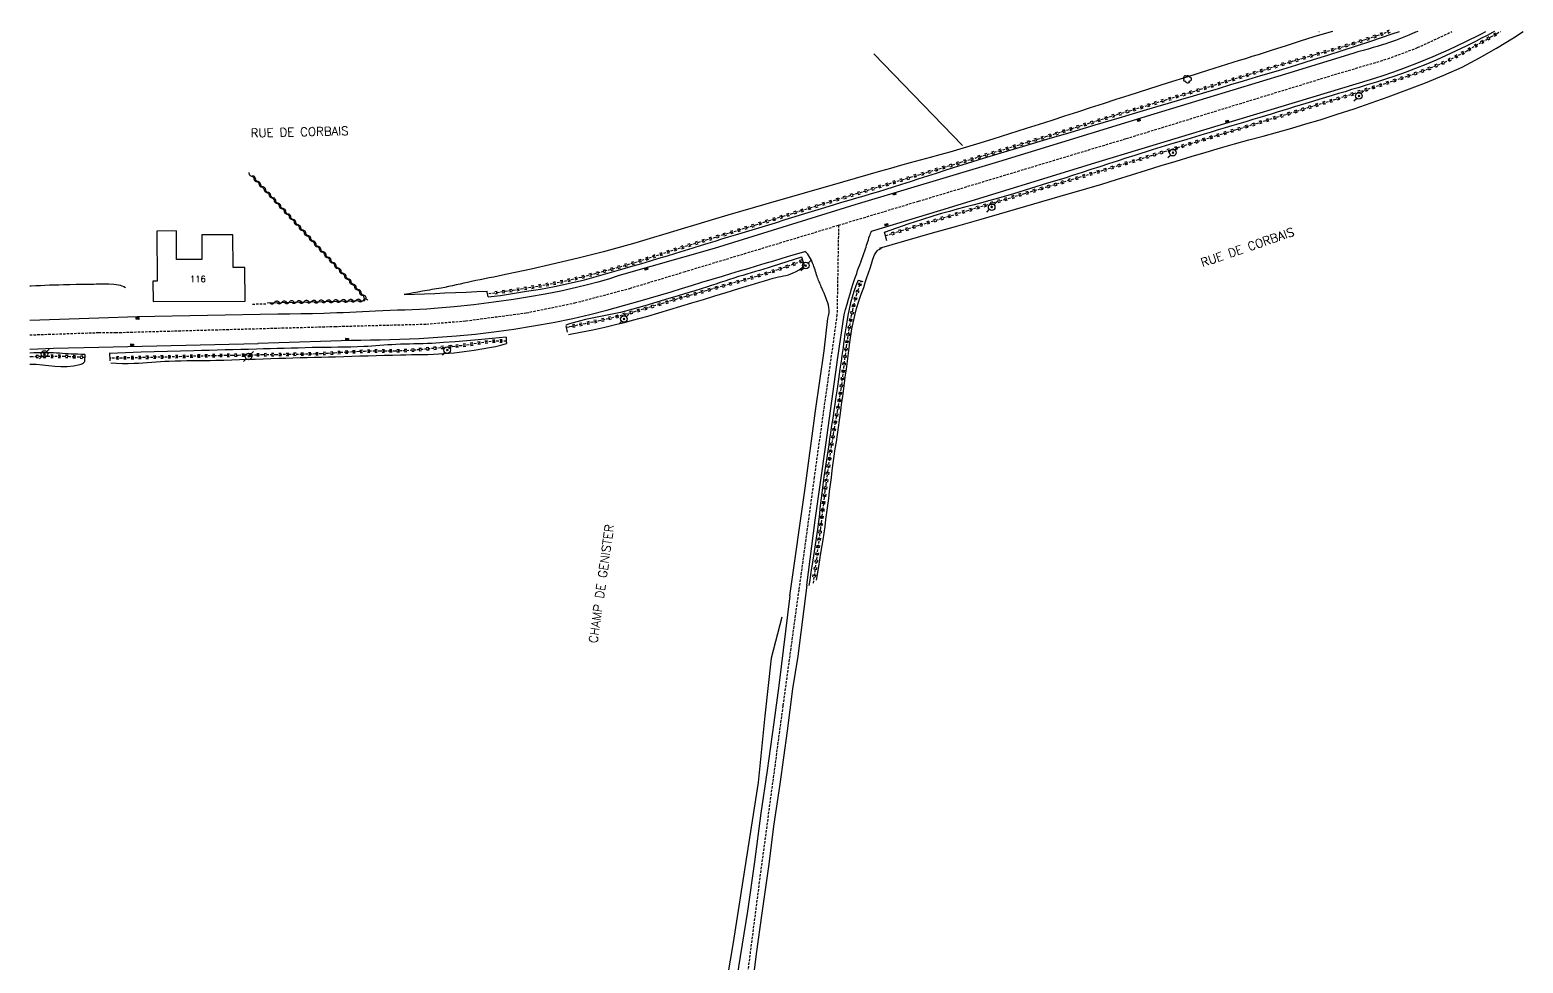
# Model space of a CAD drawing. Header units: millimetres. Extents: x 169000 to 170002, y 147000 to 148001.
# Drawn here: x 169000 to 169303.3, y 147810.8 to 148000.3 of the extents above; entities that cross this region are included whole.
import ezdxf
from ezdxf.enums import TextEntityAlignment as Align

# ---------------------------------------------------------------- set-up
doc = ezdxf.new("R2010")
doc.units = ezdxf.units.MM
doc.linetypes.add('DASHED', pattern=[0.75, 0.5, -0.25])
doc.layers.get('0').update_dxf_attribs({"linetype": 'CONTINUOUS'})
for name, color, linetype in [('W0001', 6, 'DASHED'), ('W0008', 7, 'CONTINUOUS'), ('W0101', 7, 'CONTINUOUS'), ('W0112', 1, 'DASHED'), ('W0120', 7, 'CONTINUOUS'), ('W0211', 2, 'CONTINUOUS'), ('W0214', 2, 'CONTINUOUS'), ('W0220', 5, 'DASHED'), ('W0300', 7, 'CONTINUOUS'), ('W0310', 3, 'CONTINUOUS'), ('W0330', 7, 'CONTINUOUS'), ('W0401', 7, 'CONTINUOUS'), ('W0473', 7, 'CONTINUOUS'), ('W0989', 7, 'CONTINUOUS'), ('W0991', 7, 'CONTINUOUS')]:
    doc.layers.add(name, color=color, linetype=linetype)
doc.styles.get("Standard").update_dxf_attribs({"font": 'romans.shx', "width": 0.85})

# ---------------------------------------------------------------- blocks, each defined once
blk = doc.blocks.new('T473')
for p, q in [((-0.166667, 0.166667), (0.166667, -0.166667)), ((-0.166667, -0.166667), (0.166667, 0.166667)), ((0.500001, 0.500001), (1.000002, 1.000002)), ((-1.000002, -1.000002), (-0.500001, -0.500001))]:
    blk.add_line(p, q)
blk.add_ellipse((0, 0), major_axis=(0.471405, 0.471405), ratio=1, start_param=5.4977871438, end_param=11.780972451)
blk = doc.blocks.new('T401')
for p, q in [((-0.3, 0.3), (0, 0.3)), ((-0.3, -0.25), (-0.3, 0.3)), ((-0.3, 0.15), (0, 0.15)), ((-0.3, 0), (0, 0)), ((0, 0.3), (0, -0.25)), ((-0.3, -0.15), (0, -0.15)), ((-0.3, -0.25), (-0.3, -0.3)), ((-0.3, -0.3), (0, -0.3)), ((0, -0.3), (0, -0.25))]:
    blk.add_line(p, q)
blk = doc.blocks.new('T300')
for p, q in [((-0.8, 0.51), (-0.86, 0.34)), ((-0.86, 0.34), (-0.86, 0.17)), ((-0.86, 0.17), (-0.74, 0.06)), ((-0.69, 0.63), (-0.8, 0.51)), ((-0.8, -0.06), (-0.74, 0.06)), ((-0.74, 0.06), (-0.69, 0.11)), ((-0.57, 0.69), (-0.69, 0.63)), ((-0.46, 0.69), (-0.57, 0.69)), ((-0.29, 0.63), (-0.46, 0.69)), ((-0.29, 0.63), (-0.17, 0.74)), ((-0.23, 0.57), (-0.29, 0.63)), ((-0.17, 0.74), (-0.06, 0.8)), ((-0.06, 0.8), (0.06, 0.8)), ((0.06, 0.8), (0.23, 0.74)), ((0.23, 0.74), (0.34, 0.63)), ((0.34, 0.63), (0.4, 0.51)), ((0.46, 0.46), (0.34, 0.46)), ((0.4, 0.51), (0.4, 0.46)), ((0.57, 0.4), (0.46, 0.46)), ((0.57, 0.4), (0.69, 0.29)), ((0.69, 0.29), (0.74, 0.17)), ((0.74, 0.06), (0.69, -0.17)), ((0.74, 0.17), (0.74, 0.06)), ((-0.8, -0.17), (-0.8, -0.06)), ((-0.8, -0.23), (-0.8, -0.17)), ((-0.74, -0.34), (-0.8, -0.23)), ((-0.69, -0.4), (-0.74, -0.34)), ((-0.51, -0.46), (-0.69, -0.4)), ((-0.4, -0.46), (-0.51, -0.46)), ((-0.4, -0.46), (-0.34, -0.46)), ((-0.34, -0.46), (-0.34, -0.4)), ((-0.34, -0.51), (-0.34, -0.46)), ((-0.29, -0.63), (-0.34, -0.51)), ((-0.17, -0.74), (-0.29, -0.63)), ((-0.06, -0.8), (-0.17, -0.74)), ((0.06, -0.8), (-0.06, -0.8)), ((0.17, -0.74), (0.06, -0.8)), ((0.23, -0.69), (0.17, -0.74)), ((0.29, -0.46), (0.23, -0.46)), ((0.29, -0.63), (0.23, -0.69)), ((0.46, -0.4), (0.29, -0.46)), ((0.34, -0.51), (0.29, -0.63)), ((0.34, -0.51), (0.34, -0.46)), ((0.57, -0.34), (0.46, -0.4)), ((0.63, -0.29), (0.57, -0.34)), ((0.69, -0.17), (0.63, -0.29))]:
    blk.add_line(p, q)
blk = doc.blocks.new('t310o')
at = {"color": 0, "linetype": 'Continuous'}
for centre, start, end in [((-0.5, 0.38), 216.8699, 323.1304), ((0.5, -0.37), 36.8699, 143.1303)]:
    blk.add_arc(centre, 0.625, start, end, dxfattribs=at)
blk = doc.blocks.new('t220o')
at = {"color": 0, "linetype": 'Continuous'}
for p, q in [((-0.25, 0.25), (0.25, 0.25)), ((-0.25, -0.25), (0.25, -0.25))]:
    blk.add_line(p, q, dxfattribs=at)

msp = doc.modelspace()

# ---------------------------------------------------------------- linework, layer by layer
at = {"layer": 'W0001'}
for points in [[(169164.24, 147960.65), (169180.47, 147965.52), (169222.69, 147978.25), (169264.94, 147991.22), (169275.81, 147994.44), (169281.81, 147996.7), (169287.91, 147999.52), (169288.8, 148000)], [(169014, 147938.85), (169017.4, 147938.85), (169061.95, 147940.08), (169080.54, 147940.57), (169088.51, 147941.22), (169100.82, 147942.85), (169110.67, 147944.86), (169121.83, 147947.82), (169132.87, 147951.17), (169164.24, 147960.65)], [(169164.24, 147960.65), (169163.92, 147942.45), (169159.29, 147909.5), (169156.17, 147886.63), (169152.93, 147863.08), (169148.14, 147827.31), (169143.63, 147792.26)], [(169000, 147938.37), (169014, 147938.85)]]:
    msp.add_lwpolyline(points, dxfattribs=at)
at = {"layer": 'W0008'}
for points in [[(169281.86, 148000), (169281.44, 147999.82), (169280.08, 147999.26), (169278.72, 147998.7), (169277.35, 147998.17), (169275.96, 147997.67), (169275.19, 147997.42), (169274.41, 147997.18), (169273.62, 147996.95), (169272.84, 147996.72), (169271.8, 147996.42), (169270.77, 147996.12), (169269.73, 147995.82), (169268.69, 147995.52)], [(169272.29, 147990.25), (169274.66, 147991), (169277.02, 147991.81), (169279.37, 147992.67), (169281.69, 147993.57), (169284.99, 147994.93), (169288.26, 147996.35), (169291.5, 147997.85), (169294.69, 147999.45), (169295.71, 148000)], [(169268.69, 147995.52), (169254.99, 147991.3), (169228.29, 147983.22), (169196.72, 147973.52), (169167.57, 147964.77), (169138.97, 147955.9), (169119.65, 147950.4)], [(169170.94, 147959.44), (169185.02, 147963.7), (169217.19, 147973.6), (169241.34, 147980.92), (169260.61, 147986.72), (169272.29, 147990.25)], [(169165.39, 147942.45), (169165.67, 147943.52), (169165.96, 147944.58), (169166.26, 147945.64), (169166.57, 147946.7), (169166.89, 147947.75), (169167.22, 147948.79), (169167.57, 147949.84), (169167.92, 147950.87), (169168.12, 147951.45), (169168.32, 147952.02), (169168.53, 147952.59), (169168.74, 147953.16), (169168.95, 147953.73), (169169.16, 147954.3), (169169.37, 147954.88), (169169.57, 147955.45), (169169.69, 147955.82), (169169.82, 147956.2), (169169.93, 147956.57), (169170.05, 147956.95), (169170.17, 147957.33), (169170.29, 147957.7), (169170.41, 147958.08), (169170.54, 147958.45), (169170.64, 147958.7), (169170.73, 147958.95), (169170.83, 147959.2), (169170.94, 147959.44)], [(169046.32, 147936.68), (169050.55, 147936.82), (169054.77, 147936.96), (169059, 147937.1), (169063.22, 147937.23), (169065.2, 147937.28), (169067.19, 147937.32), (169069.17, 147937.35), (169071.15, 147937.38), (169073.13, 147937.42), (169075.11, 147937.48), (169077.09, 147937.55), (169079.07, 147937.65), (169082.87, 147937.89), (169086.66, 147938.18), (169090.45, 147938.53), (169094.22, 147938.98), (169098.26, 147939.54), (169102.29, 147940.18), (169106.3, 147940.91), (169110.3, 147941.73), (169113.73, 147942.52), (169117.15, 147943.41), (169120.55, 147944.35), (169123.95, 147945.3), (169126.04, 147945.9), (169128.13, 147946.51), (169130.22, 147947.14), (169132.31, 147947.78), (169134.39, 147948.42), (169136.47, 147949.06), (169138.56, 147949.69), (169140.65, 147950.32), (169142.38, 147950.84), (169144.12, 147951.36), (169145.86, 147951.88), (169147.6, 147952.4), (169149.33, 147952.91), (169151.07, 147953.43), (169152.81, 147953.95), (169154.54, 147954.47), (169155.26, 147954.69), (169155.98, 147954.91), (169156.7, 147955.13), (169157.42, 147955.34)], [(169162.09, 147941.7), (169162.23, 147942.25), (169162.31, 147942.82), (169162.33, 147943.38), (169162.29, 147943.95), (169162.21, 147944.42), (169162.06, 147944.88), (169161.89, 147945.33), (169161.72, 147945.78), (169161.51, 147946.31), (169161.29, 147946.84), (169161.07, 147947.37), (169160.84, 147947.9), (169160.74, 147948.15), (169160.63, 147948.41), (169160.52, 147948.66), (169160.41, 147948.91), (169160.3, 147949.16), (169160.2, 147949.41), (169160.09, 147949.67), (169159.99, 147949.93), (169159.88, 147950.25), (169159.77, 147950.58), (169159.66, 147950.91), (169159.56, 147951.24), (169159.46, 147951.57), (169159.35, 147951.9), (169159.24, 147952.23), (169159.12, 147952.55), (169158.97, 147952.94), (169158.82, 147953.33), (169158.65, 147953.71), (169158.44, 147954.07), (169158.22, 147954.42), (169157.97, 147954.74), (169157.71, 147955.05), (169157.42, 147955.34)], [(169119.65, 147950.4), (169117.52, 147949.72), (169115.37, 147949.09), (169113.22, 147948.51), (169111.05, 147947.98), (169107.86, 147947.27), (169104.66, 147946.65), (169101.44, 147946.08), (169098.22, 147945.58), (169094.21, 147945.01), (169090.19, 147944.51), (169086.16, 147944.08), (169082.12, 147943.73), (169080.63, 147943.62), (169079.14, 147943.53), (169077.65, 147943.47), (169076.16, 147943.41), (169074.67, 147943.36), (169073.18, 147943.31), (169071.69, 147943.26), (169070.2, 147943.2), (169068.89, 147943.14), (169067.57, 147943.08), (169066.26, 147943.01), (169064.95, 147942.94), (169063.64, 147942.88), (169062.32, 147942.82), (169061.01, 147942.77), (169059.7, 147942.73), (169057.37, 147942.66), (169055.04, 147942.62), (169052.71, 147942.59), (169050.37, 147942.58)], [(169014, 147941.78), (169000, 147941.31)], [(169050.37, 147942.58), (169021.8, 147942.05), (169014, 147941.78)], [(169154.34, 147885.4), (169157.49, 147907.28), (169159.57, 147922.93), (169161.29, 147935.15), (169162.09, 147941.7)], [(169157.77, 147887.53), (169159.52, 147900.75), (169161.69, 147916.08), (169164.09, 147933.75), (169165.39, 147942.45)], [(169000, 147935.49), (169004.83, 147935.65), (169014, 147935.87)], [(169014, 147935.87), (169046.35, 147936.65)], [(169157.77, 147887.53), (169155.98, 147873.15), (169154.92, 147866.47), (169153.83, 147857.98), (169152.31, 147847.11), (169151.06, 147838.62), (169150.05, 147830.93), (169148.63, 147820.94), (169147.49, 147812.71)], [(169154.34, 147885.4), (169152.1, 147867.2), (169151.12, 147859.66), (169149.77, 147849.93), (169148.48, 147841.26), (169147.15, 147831.34), (169145.78, 147821.38), (169143.92, 147810.04), (169143.14, 147803.26), (169142.06, 147795), (169140.66, 147783.64), (169139.44, 147774.86), (169137.86, 147763.99), (169136.49, 147753.38), (169135.01, 147743.54), (169132.76, 147728.37), (169131.18, 147718.9), (169129.68, 147710.17), (169127.84, 147700.65), (169125.82, 147689.31), (169122.1, 147671.6)], [(169147.49, 147812.71), (169146.17, 147801.65)]]:
    msp.add_lwpolyline(points, dxfattribs=at)
at = {"layer": 'W0101'}
for points in [[(169043.68, 147952.06), (169041.26, 147952.04), (169041.22, 147958.72), (169034.9, 147958.68), (169034.93, 147953.68), (169029.78, 147953.65), (169029.75, 147959.47), (169025.77, 147959.45), (169025.83, 147949.25), (169024.99, 147949.25), (169025.01, 147945.13)], [(169043.72, 147945.23), (169043.68, 147952.06)], [(169025.01, 147945.13), (169043.72, 147945.23)]]:
    msp.add_lwpolyline(points, dxfattribs=at)
at = {"layer": 'W0112'}
msp.add_lwpolyline([(169045.2, 147944.63), (169048.12, 147944.7)], dxfattribs=at)
at = {"layer": 'W0120'}
for points in [[(169174.04, 147957.5), (169173.54, 147959.25)], [(169156.74, 147954.2), (169157.27, 147952.45)], [(169169.22, 147949.13), (169168.34, 147949.45)], [(169093.07, 147946.08), (169092.9, 147947.03)], [(169109.17, 147938.95), (169108.9, 147940.2)], [(169096.75, 147937.93), (169096.75, 147937.13), (169096.82, 147936.63)], [(169011.15, 147934.4), (169011.1, 147932.93)], [(169016.28, 147933.1), (169016.25, 147934.7)]]:
    msp.add_lwpolyline(points, dxfattribs=at)
at = {"layer": 'W0211'}
for points in [[(169260.79, 147998.9), (169257.96, 147997.99), (169255.13, 147997.08), (169252.3, 147996.17), (169249.47, 147995.27), (169248.18, 147994.87), (169246.9, 147994.46), (169245.61, 147994.06), (169244.33, 147993.66), (169243.04, 147993.26), (169241.76, 147992.85), (169240.47, 147992.45), (169239.19, 147992.05), (169235.18, 147990.79), (169231.18, 147989.53), (169227.17, 147988.27), (169223.17, 147987), (169220.56, 147986.16), (169217.96, 147985.32), (169215.36, 147984.47), (169212.76, 147983.62), (169210.16, 147982.77), (169207.55, 147981.92), (169204.95, 147981.08), (169202.34, 147980.25), (169198.97, 147979.18), (169195.6, 147978.12), (169192.23, 147977.08), (169188.84, 147976.07), (169186.84, 147975.5), (169184.84, 147974.93), (169182.83, 147974.38), (169180.82, 147973.83), (169178.81, 147973.28), (169176.81, 147972.74), (169174.8, 147972.19), (169172.79, 147971.62), (169165.02, 147969.41), (169157.26, 147967.18), (169149.5, 147964.93), (169141.75, 147962.67), (169138.59, 147961.74), (169135.44, 147960.79), (169132.29, 147959.83), (169129.15, 147958.87), (169126, 147957.92), (169122.84, 147956.99), (169119.67, 147956.09), (169116.5, 147955.22), (169111.62, 147953.99), (169106.73, 147952.84), (169101.83, 147951.75), (169096.92, 147950.67), (169096.02, 147950.48), (169095.11, 147950.29), (169094.21, 147950.11), (169093.3, 147949.93), (169092.39, 147949.75), (169091.48, 147949.57), (169090.58, 147949.39), (169089.67, 147949.2), (169088.9, 147949.04), (169088.13, 147948.87), (169087.36, 147948.7), (169086.59, 147948.52), (169085.82, 147948.35), (169085.05, 147948.19), (169084.27, 147948.03), (169083.5, 147947.88), (169083.03, 147947.79), (169082.56, 147947.71), (169082.09, 147947.63), (169081.62, 147947.56), (169081.15, 147947.48), (169080.69, 147947.41), (169080.22, 147947.33), (169079.75, 147947.25), (169078.82, 147947.08), (169077.9, 147946.91), (169076.97, 147946.73), (169076.05, 147946.55)], [(169093.07, 147946.08), (169094.32, 147946.23), (169095.56, 147946.4), (169096.81, 147946.58), (169098.05, 147946.78), (169100.87, 147947.22), (169103.7, 147947.69), (169106.52, 147948.19), (169109.32, 147948.78), (169112.65, 147949.58), (169115.96, 147950.48), (169119.26, 147951.42), (169122.55, 147952.37), (169124.29, 147952.88), (169126.02, 147953.4), (169127.76, 147953.93), (169129.49, 147954.46), (169131.22, 147955), (169132.95, 147955.54), (169134.69, 147956.07), (169136.42, 147956.6), (169137.79, 147957.02), (169139.16, 147957.43), (169140.54, 147957.85), (169141.91, 147958.26), (169143.28, 147958.67), (169144.65, 147959.09), (169146.02, 147959.51), (169147.4, 147959.92), (169149.4, 147960.54), (169151.41, 147961.16), (169153.41, 147961.78), (169155.42, 147962.4), (169157.42, 147963.03), (169159.43, 147963.65), (169161.44, 147964.26), (169163.44, 147964.87), (169164.93, 147965.32), (169166.42, 147965.76), (169167.92, 147966.2), (169169.41, 147966.64), (169170.9, 147967.08), (169172.39, 147967.52), (169173.88, 147967.97), (169175.37, 147968.42), (169177.12, 147968.97), (169178.87, 147969.53), (169180.62, 147970.1), (169182.37, 147970.67), (169184.12, 147971.24), (169185.86, 147971.81), (169187.61, 147972.37), (169189.37, 147972.92), (169193.65, 147974.24), (169197.95, 147975.54), (169202.25, 147976.82), (169206.54, 147978.1), (169211.45, 147979.56), (169216.35, 147981.02), (169221.26, 147982.47), (169226.17, 147983.92), (169228.7, 147984.68), (169231.24, 147985.43), (169233.78, 147986.18), (169236.32, 147986.93), (169238.86, 147987.68), (169241.39, 147988.43), (169243.93, 147989.19), (169246.47, 147989.95), (169250.02, 147991.02), (169253.58, 147992.09), (169257.14, 147993.17), (169260.69, 147994.27), (169263.61, 147995.19), (169266.53, 147996.11), (169269.44, 147997.06), (169272.34, 147998.02), (169274.52, 147998.75), (169276.7, 147999.49), (169278.14, 148000)], [(169172.57, 147956), (169177.72, 147957.46), (169182.87, 147958.93), (169188.02, 147960.4), (169193.17, 147961.87), (169198.54, 147963.42), (169203.91, 147964.96), (169209.28, 147966.52), (169214.64, 147968.1), (169217.68, 147969.01), (169220.71, 147969.94), (169223.74, 147970.87), (169226.76, 147971.81), (169229.79, 147972.74), (169232.82, 147973.67), (169235.85, 147974.59), (169238.89, 147975.5), (169241.78, 147976.34), (169244.68, 147977.15), (169247.58, 147977.95), (169250.48, 147978.74), (169253.38, 147979.54), (169256.27, 147980.36), (169259.16, 147981.2), (169262.04, 147982.07), (169265.51, 147983.17), (169268.97, 147984.31), (169272.41, 147985.49), (169275.84, 147986.72), (169279.64, 147988.12), (169283.43, 147989.55), (169287.18, 147991.08), (169290.86, 147992.77), (169294.42, 147994.62), (169297.89, 147996.6), (169301.3, 147998.7), (169303.27, 148000)], [(169297.43, 148000), (169297.04, 147999.79), (169295.94, 147999.18), (169294.83, 147998.6), (169293.71, 147998.02), (169291.7, 147997.02), (169289.68, 147996.04), (169287.64, 147995.08), (169285.59, 147994.17), (169283.51, 147993.3), (169281.42, 147992.48), (169279.31, 147991.68), (169277.19, 147990.92), (169275.34, 147990.3), (169273.49, 147989.71), (169271.63, 147989.14), (169269.76, 147988.57), (169268.44, 147988.17), (169267.12, 147987.76), (169265.79, 147987.36), (169264.47, 147986.97), (169263.14, 147986.57), (169261.81, 147986.17), (169260.49, 147985.77), (169259.16, 147985.37), (169257.99, 147985.02), (169256.81, 147984.66), (169255.64, 147984.29), (169254.47, 147983.93), (169253.29, 147983.57), (169252.12, 147983.21), (169250.94, 147982.85), (169249.77, 147982.5), (169248.36, 147982.08), (169246.95, 147981.66), (169245.55, 147981.24), (169244.14, 147980.82), (169242.73, 147980.41), (169241.33, 147979.99), (169239.92, 147979.57), (169238.52, 147979.15), (169234.98, 147978.08), (169231.45, 147977.01), (169227.92, 147975.92), (169224.39, 147974.82), (169222.61, 147974.26), (169220.83, 147973.68), (169219.06, 147973.1), (169217.28, 147972.52), (169215.5, 147971.94), (169213.73, 147971.36), (169211.95, 147970.79), (169210.17, 147970.22), (169206.7, 147969.15), (169203.23, 147968.09), (169199.75, 147967.04), (169196.27, 147966.02), (169194.69, 147965.58), (169193.1, 147965.14), (169191.51, 147964.72), (169189.92, 147964.3), (169188.34, 147963.87), (169186.75, 147963.44), (169185.17, 147962.99), (169183.59, 147962.52), (169181.06, 147961.73), (169178.53, 147960.9), (169176.02, 147960.04), (169173.52, 147959.15)], [(169264.57, 148000), (169263.83, 147999.77), (169260.79, 147998.9)], [(169169.37, 147948.03), (169169.66, 147949.02), (169169.97, 147950), (169170.3, 147950.98), (169170.64, 147951.95), (169170.94, 147952.83), (169171.22, 147953.73), (169171.57, 147954.61), (169172.07, 147955.42), (169172.18, 147955.54), (169172.31, 147955.64), (169172.46, 147955.72), (169172.59, 147955.79), (169172.74, 147955.87), (169172.88, 147955.96), (169173, 147956.08), (169173.09, 147956.22)], [(169156.72, 147954.17), (169155.24, 147953.68), (169153.75, 147953.2), (169152.26, 147952.72), (169150.77, 147952.25), (169149.92, 147951.99), (169149.06, 147951.73), (169148.2, 147951.48), (169147.34, 147951.23), (169146.49, 147950.97), (169145.63, 147950.72), (169144.77, 147950.46), (169143.92, 147950.2), (169142.99, 147949.91), (169142.07, 147949.61), (169141.14, 147949.31), (169140.22, 147949), (169139.3, 147948.7), (169138.37, 147948.39), (169137.45, 147948.09), (169136.52, 147947.8), (169134.84, 147947.28), (169133.16, 147946.76), (169131.48, 147946.25), (169129.8, 147945.75), (169127.34, 147945.02), (169124.89, 147944.28), (169122.43, 147943.57), (169119.95, 147942.93), (169118.94, 147942.69), (169117.92, 147942.48), (169116.9, 147942.28), (169115.88, 147942.1), (169114.86, 147941.91), (169113.85, 147941.71), (169112.83, 147941.49), (169111.82, 147941.25), (169111.07, 147941.05), (169110.32, 147940.83), (169109.58, 147940.6), (169108.85, 147940.35)], [(169109.4, 147938.48), (169111.86, 147938.94), (169114.32, 147939.43), (169116.78, 147939.96), (169119.22, 147940.53), (169120.8, 147940.92), (169122.38, 147941.33), (169123.95, 147941.76), (169125.52, 147942.2), (169127.76, 147942.85), (169129.99, 147943.52), (169132.22, 147944.2), (169134.45, 147944.88), (169136.78, 147945.58), (169139.11, 147946.29), (169141.44, 147946.99), (169143.77, 147947.7), (169144.67, 147947.98), (169145.57, 147948.26), (169146.48, 147948.54), (169147.38, 147948.82), (169148.28, 147949.1), (169149.18, 147949.37), (169150.09, 147949.64), (169150.99, 147949.9), (169151.5, 147950.03), (169152.01, 147950.14), (169152.52, 147950.25), (169153.03, 147950.35), (169153.55, 147950.46), (169154.05, 147950.59), (169154.56, 147950.75), (169155.04, 147950.95), (169155.65, 147951.25), (169156.22, 147951.61), (169156.76, 147952.01), (169157.27, 147952.45)], [(169168.19, 147949.5), (169167.76, 147948.36), (169167.35, 147947.2), (169166.99, 147946.03), (169166.67, 147944.85), (169166.38, 147943.59), (169166.14, 147942.32), (169165.93, 147941.05), (169165.72, 147939.78), (169165.59, 147938.98), (169165.47, 147938.19), (169165.36, 147937.4), (169165.25, 147936.6), (169165.15, 147935.81), (169165.04, 147935.01), (169164.93, 147934.22), (169164.82, 147933.43), (169164.53, 147931.42), (169164.24, 147929.41), (169163.94, 147927.41), (169163.64, 147925.4), (169163.47, 147924.24), (169163.3, 147923.07), (169163.12, 147921.9), (169162.94, 147920.74), (169162.77, 147919.57), (169162.59, 147918.41), (169162.42, 147917.24), (169162.24, 147916.08), (169161.92, 147913.9), (169161.59, 147911.73), (169161.27, 147909.55), (169160.97, 147907.38), (169160.83, 147906.31), (169160.7, 147905.25), (169160.58, 147904.18), (169160.46, 147903.11), (169160.34, 147902.05), (169160.21, 147900.98), (169160.08, 147899.92), (169159.94, 147898.85), (169159.69, 147897.07), (169159.42, 147895.29), (169159.14, 147893.51), (169158.87, 147891.73), (169158.71, 147890.67), (169158.55, 147889.62), (169158.38, 147888.56), (169158.22, 147887.5)], [(169014, 147948.66), (169013.48, 147948.64), (169012.97, 147948.62), (169012.45, 147948.61), (169011.94, 147948.61), (169010.66, 147948.61), (169009.37, 147948.59), (169008.09, 147948.56), (169006.81, 147948.53), (169005.87, 147948.5), (169004.94, 147948.47), (169004, 147948.44), (169003.07, 147948.4), (169002.14, 147948.36), (169001.2, 147948.32), (169000.27, 147948.28), (169000, 147948.27)], [(169019.41, 147947.91), (169019.09, 147948.1), (169018.74, 147948.26), (169018.39, 147948.39), (169018.02, 147948.48), (169017.02, 147948.63), (169016.01, 147948.7), (169015, 147948.7), (169014, 147948.66)], [(169159.74, 147888.6), (169160.21, 147891.32), (169160.66, 147894.03), (169161.09, 147896.75), (169161.49, 147899.48), (169161.69, 147900.9), (169161.89, 147902.32), (169162.07, 147903.74), (169162.25, 147905.16), (169162.42, 147906.59), (169162.6, 147908.01), (169162.78, 147909.43), (169162.97, 147910.85), (169163.17, 147912.31), (169163.37, 147913.77), (169163.58, 147915.22), (169163.79, 147916.68), (169164, 147918.13), (169164.21, 147919.59), (169164.41, 147921.04), (169164.62, 147922.5), (169164.77, 147923.61), (169164.92, 147924.72), (169165.08, 147925.83), (169165.23, 147926.94), (169165.38, 147928.05), (169165.53, 147929.16), (169165.68, 147930.27), (169165.84, 147931.38), (169166.21, 147934.1), (169166.56, 147936.84), (169166.97, 147939.57), (169167.52, 147942.28), (169167.9, 147943.74), (169168.33, 147945.19), (169168.82, 147946.62), (169169.37, 147948.03)], [(169096.75, 147937.93), (169095.33, 147937.79), (169093.91, 147937.65), (169092.49, 147937.53), (169091.07, 147937.4), (169088.73, 147937.19), (169086.39, 147936.99), (169084.04, 147936.8), (169081.7, 147936.65), (169080.78, 147936.61), (169079.85, 147936.57), (169078.93, 147936.55), (169078.01, 147936.53), (169077.09, 147936.51), (169076.17, 147936.49), (169075.24, 147936.46), (169074.32, 147936.43), (169073.51, 147936.38), (169072.7, 147936.33), (169071.89, 147936.27), (169071.07, 147936.21), (169070.26, 147936.15), (169069.45, 147936.09), (169068.64, 147936.04), (169067.82, 147936), (169066.51, 147935.95), (169065.19, 147935.91), (169063.88, 147935.88), (169062.56, 147935.86), (169061.25, 147935.84), (169059.93, 147935.83), (169058.61, 147935.8), (169057.3, 147935.78), (169055.89, 147935.74), (169054.48, 147935.7), (169053.07, 147935.67), (169051.66, 147935.63), (169050.25, 147935.59), (169048.84, 147935.55), (169047.43, 147935.51), (169046.02, 147935.48), (169044.43, 147935.43), (169042.84, 147935.39), (169041.24, 147935.35), (169039.65, 147935.31), (169038.06, 147935.27), (169036.46, 147935.23), (169034.87, 147935.19), (169033.28, 147935.15), (169030.6, 147935.09), (169027.93, 147935.03), (169025.25, 147934.96), (169022.58, 147934.88), (169020.99, 147934.81), (169019.41, 147934.74), (169017.83, 147934.66), (169016.25, 147934.58)], [(169011.15, 147934.4), (169010.46, 147934.41), (169009.76, 147934.43), (169009.07, 147934.45), (169008.38, 147934.48), (169007.79, 147934.51), (169007.2, 147934.54), (169006.61, 147934.59), (169006.02, 147934.63), (169005.43, 147934.67), (169004.83, 147934.71), (169004.24, 147934.74), (169003.65, 147934.75), (169002.7, 147934.75), (169001.75, 147934.73), (169000.8, 147934.7), (169000, 147934.66)], [(169016.43, 147932.68), (169017.61, 147932.62), (169018.8, 147932.59), (169019.99, 147932.58), (169021.18, 147932.6), (169022.07, 147932.63), (169022.96, 147932.68), (169023.85, 147932.74), (169024.74, 147932.81), (169025.63, 147932.88), (169026.52, 147932.95), (169027.41, 147933.01), (169028.3, 147933.05), (169029.49, 147933.09), (169030.68, 147933.12), (169031.86, 147933.14), (169033.05, 147933.16), (169034.24, 147933.17), (169035.43, 147933.18), (169036.61, 147933.2), (169037.8, 147933.23), (169039.39, 147933.27), (169040.99, 147933.31), (169042.58, 147933.37), (169044.18, 147933.42), (169045.77, 147933.47), (169047.36, 147933.53), (169048.96, 147933.58), (169050.55, 147933.63), (169051.99, 147933.67), (169053.44, 147933.71), (169054.88, 147933.75), (169056.32, 147933.79), (169057.77, 147933.83), (169059.21, 147933.87), (169060.66, 147933.91), (169062.1, 147933.95), (169063.75, 147934), (169065.39, 147934.04), (169067.04, 147934.09), (169068.69, 147934.14), (169070.33, 147934.19), (169071.98, 147934.23), (169073.63, 147934.28), (169075.27, 147934.33), (169076.39, 147934.35), (169077.5, 147934.37), (169078.61, 147934.38), (169079.72, 147934.4), (169080.84, 147934.42), (169081.95, 147934.45), (169083.06, 147934.5), (169084.17, 147934.58), (169086.19, 147934.75), (169088.21, 147934.98), (169090.22, 147935.25), (169092.22, 147935.58), (169093.38, 147935.79), (169094.54, 147936.04), (169095.68, 147936.32), (169096.82, 147936.63)], [(169000, 147932.42), (169000.05, 147932.43), (169001.31, 147932.4), (169002.56, 147932.3), (169003.8, 147932.17), (169005.05, 147932.04), (169006.32, 147931.95), (169007.6, 147931.94), (169008.89, 147932.06), (169010.15, 147932.33), (169010.42, 147932.42), (169010.67, 147932.56), (169010.9, 147932.73), (169011.1, 147932.93)], [(169152.72, 147881.05), (169150.57, 147872.76), (169149.3, 147861.04), (169147.93, 147847.45), (169145.45, 147831.89), (169142.86, 147814.98), (169139.91, 147797.9), (169137.47, 147776.7), (169134.39, 147755.42), (169132.74, 147741.6), (169128.62, 147719.18), (169125.2, 147705.95), (169123.6, 147698.29), (169121.5, 147685.24), (169118.97, 147671.53), (169118.87, 147671)]]:
    msp.add_lwpolyline(points, dxfattribs=at)
at = {"layer": 'W0214'}
msp.add_lwpolyline([(169076.05, 147946.55), (169078.11, 147946.63), (169080.17, 147946.71), (169082.24, 147946.79), (169084.3, 147946.88), (169086.46, 147946.97), (169088.62, 147947.07), (169090.79, 147947.17), (169092.95, 147947.28)], dxfattribs=at)
at = {"layer": 'W0220'}
for points in [[(169093.22, 147946.78), (169094.86, 147946.99), (169096.5, 147947.22), (169098.14, 147947.47), (169099.77, 147947.73), (169101.97, 147948.08), (169104.17, 147948.45), (169106.36, 147948.85), (169108.55, 147949.3), (169111.59, 147950), (169114.61, 147950.77), (169117.62, 147951.58), (169120.62, 147952.42), (169122.11, 147952.86), (169123.59, 147953.31), (169125.07, 147953.78), (169126.54, 147954.26), (169128.02, 147954.73), (169129.49, 147955.21), (169130.97, 147955.69), (169132.45, 147956.15), (169134.09, 147956.66), (169135.73, 147957.16), (169137.37, 147957.66), (169139.02, 147958.17), (169140.66, 147958.67), (169142.31, 147959.17), (169143.95, 147959.67), (169145.6, 147960.17), (169147.44, 147960.74), (169149.28, 147961.32), (169151.13, 147961.89), (169152.97, 147962.46), (169154.81, 147963.04), (169156.66, 147963.61), (169158.5, 147964.18), (169160.34, 147964.75), (169164.11, 147965.91), (169167.88, 147967.06), (169171.65, 147968.21), (169175.42, 147969.35), (169177.13, 147969.86), (169178.84, 147970.37), (169180.55, 147970.88), (169182.25, 147971.39), (169183.96, 147971.9), (169185.67, 147972.4), (169187.38, 147972.91), (169189.09, 147973.42), (169192.98, 147974.59), (169196.86, 147975.75), (169200.74, 147976.92), (169204.62, 147978.1), (169206.36, 147978.63), (169208.11, 147979.17), (169209.85, 147979.72), (169211.59, 147980.26), (169213.34, 147980.8), (169215.08, 147981.35), (169216.82, 147981.89), (169218.57, 147982.42), (169220.96, 147983.16), (169223.36, 147983.89), (169225.76, 147984.61), (169228.16, 147985.34), (169230.57, 147986.07), (169232.97, 147986.79), (169235.37, 147987.52), (169237.77, 147988.25), (169239.88, 147988.89), (169241.99, 147989.54), (169244.1, 147990.19), (169246.21, 147990.84), (169248.33, 147991.49), (169250.44, 147992.14), (169252.55, 147992.78), (169254.67, 147993.42), (169256.71, 147994.03), (169258.75, 147994.62), (169260.8, 147995.21), (169262.84, 147995.79), (169264.89, 147996.38), (169266.93, 147996.99), (169268.96, 147997.62), (169270.99, 147998.27), (169273.62, 147999.16), (169276.01, 148000)], [(169173.87, 147958.57), (169177.02, 147959.54), (169180.17, 147960.51), (169183.32, 147961.47), (169186.47, 147962.42), (169190.29, 147963.58), (169194.12, 147964.73), (169197.94, 147965.88), (169201.77, 147967.02), (169204.03, 147967.7), (169206.3, 147968.37), (169208.56, 147969.04), (169210.83, 147969.71), (169213.1, 147970.38), (169215.36, 147971.05), (169217.63, 147971.72), (169219.89, 147972.4), (169222.53, 147973.2), (169225.17, 147974), (169227.81, 147974.8), (169230.44, 147975.61), (169233.08, 147976.42), (169235.72, 147977.23), (169238.35, 147978.04), (169240.99, 147978.85), (169243.02, 147979.47), (169245.05, 147980.09), (169247.08, 147980.7), (169249.1, 147981.32), (169251.13, 147981.94), (169253.16, 147982.56), (169255.19, 147983.18), (169257.21, 147983.8), (169261.11, 147984.99), (169265, 147986.17), (169268.89, 147987.37), (169272.76, 147988.62), (169276.44, 147989.82), (169280.12, 147991.02), (169283.78, 147992.31), (169287.36, 147993.77), (169289.51, 147994.81), (169291.61, 147995.95), (169293.67, 147997.14), (169295.74, 147998.32), (169296.84, 147998.94), (169297.93, 147999.57), (169298.66, 148000)], [(169156.62, 147953.3), (169155.06, 147952.71), (169153.49, 147952.14), (169151.91, 147951.6), (169150.32, 147951.07), (169147.59, 147950.23), (169144.84, 147949.45), (169142.09, 147948.68), (169139.35, 147947.9), (169138.33, 147947.61), (169137.31, 147947.32), (169136.3, 147947.03), (169135.28, 147946.74), (169134.27, 147946.45), (169133.25, 147946.16), (169132.23, 147945.87), (169131.22, 147945.58), (169130.39, 147945.33), (169129.55, 147945.08), (169128.72, 147944.82), (169127.88, 147944.57), (169127.05, 147944.32), (169126.22, 147944.07), (169125.38, 147943.82), (169124.55, 147943.58), (169122.79, 147943.07), (169121.03, 147942.58), (169119.27, 147942.1), (169117.5, 147941.65), (169115.93, 147941.29), (169114.36, 147940.96), (169112.79, 147940.65), (169111.22, 147940.33), (169110.66, 147940.21), (169110.1, 147940.09), (169109.53, 147939.97), (169108.97, 147939.85)], [(169159.12, 147887.95), (169159.46, 147890.39), (169159.8, 147892.83), (169160.12, 147895.26), (169160.44, 147897.7), (169160.61, 147898.99), (169160.77, 147900.28), (169160.92, 147901.56), (169161.08, 147902.85), (169161.23, 147904.14), (169161.39, 147905.43), (169161.55, 147906.72), (169161.72, 147908), (169162.07, 147910.56), (169162.44, 147913.12), (169162.82, 147915.67), (169163.22, 147918.23), (169163.41, 147919.37), (169163.6, 147920.51), (169163.8, 147921.66), (169164.01, 147922.8), (169164.21, 147923.94), (169164.41, 147925.08), (169164.59, 147926.23), (169164.77, 147927.38), (169164.89, 147928.23), (169165, 147929.09), (169165.1, 147929.95), (169165.2, 147930.81), (169165.3, 147931.67), (169165.4, 147932.53), (169165.5, 147933.39), (169165.62, 147934.25), (169165.86, 147935.99), (169166.12, 147937.73), (169166.39, 147939.47), (169166.69, 147941.2), (169166.9, 147942.28), (169167.11, 147943.36), (169167.35, 147944.43), (169167.62, 147945.5), (169167.89, 147946.45), (169168.18, 147947.4), (169168.5, 147948.34), (169168.83, 147949.27)], [(169096.75, 147937.11), (169095.99, 147937.11), (169095.22, 147937.09), (169094.46, 147937.06), (169093.7, 147937), (169092.94, 147936.93), (169092.19, 147936.83), (169091.44, 147936.73), (169090.69, 147936.61), (169089.95, 147936.49), (169089.2, 147936.38), (169088.45, 147936.27), (169087.7, 147936.18), (169086.29, 147936.02), (169084.89, 147935.88), (169083.48, 147935.75), (169082.07, 147935.63), (169080.62, 147935.49), (169079.18, 147935.36), (169077.73, 147935.24), (169076.27, 147935.15), (169075.25, 147935.11), (169074.24, 147935.09), (169073.22, 147935.08), (169072.2, 147935.07), (169071.18, 147935.07), (169070.16, 147935.07), (169069.14, 147935.05), (169068.12, 147935.03), (169066.86, 147934.98), (169065.59, 147934.91), (169064.33, 147934.84), (169063.06, 147934.77), (169061.8, 147934.69), (169060.53, 147934.62), (169059.27, 147934.55), (169058, 147934.5), (169055.34, 147934.42), (169052.69, 147934.38), (169050.03, 147934.34), (169047.37, 147934.3), (169046.13, 147934.28), (169044.88, 147934.26), (169043.63, 147934.24), (169042.39, 147934.22), (169041.14, 147934.2), (169039.89, 147934.18), (169038.65, 147934.15), (169037.4, 147934.13), (169035.94, 147934.09), (169034.49, 147934.06), (169033.03, 147934.02), (169031.58, 147933.98), (169030.12, 147933.94), (169028.66, 147933.9), (169027.21, 147933.86), (169025.75, 147933.83), (169023.39, 147933.77), (169021.04, 147933.72), (169018.68, 147933.67), (169016.33, 147933.63)], [(169011.13, 147933.75), (169010.11, 147933.83), (169009.09, 147933.9), (169008.07, 147933.95), (169007.05, 147933.98), (169003.75, 147933.99), (169000.45, 147933.93), (169000, 147933.92)]]:
    msp.add_lwpolyline(points, dxfattribs=at)
at = {"layer": 'W0310'}
msp.add_lwpolyline([(169048.17, 147944.9), (169068.02, 147945.38), (169067.8, 147946.25), (169050.5, 147964.87), (169045.18, 147970.61)], dxfattribs=at)
at = {"layer": 'W0330'}
for points in [[(169261.79, 148000), (169261.84, 147999.95)], [(169171.42, 147995.44), (169189.39, 147976.82)]]:
    msp.add_lwpolyline(points, dxfattribs=at)

# ---------------------------------------------------------------- block references
at = {"layer": 'W0220'}
for p, rotation in [((169268.88, 147997.59), 17.14115886934171), ((169270.31, 147998.05), 17.91974679248385), ((169271.73, 147998.52), 18.63064095416609), ((169273.16, 147999), 18.63064095416609), ((169274.57, 147999.49), 19.36796846459836), ((169275.99, 147999.99), 19.36796846459836), ((169294.97, 147997.88), 29.76573452013218), ((169296.27, 147998.63), 29.54762281933509), ((169297.58, 147999.37), 29.90885829142022), ((169258.81, 147994.64), 15.96141760490799), ((169260.25, 147995.05), 15.96141760490799), ((169261.69, 147995.46), 15.9429353095239), ((169263.13, 147995.88), 16.13825638199735), ((169264.57, 147996.29), 16.13825638199735), ((169266.01, 147996.72), 16.54731673619818), ((169267.45, 147997.15), 17.14115886934171), ((169289.75, 147994.94), 28.60957094290261), ((169291.06, 147995.65), 28.60957094290261), ((169292.37, 147996.39), 29.95678146121608), ((169293.67, 147997.14), 29.95678146121608), ((169248.75, 147991.62), 17.03905810791822), ((169250.18, 147992.06), 17.03905810791822), ((169251.62, 147992.5), 16.95700774572366), ((169253.05, 147992.93), 16.84671540326922), ((169254.49, 147993.37), 16.84671540326922), ((169255.93, 147993.8), 16.5532294110073), ((169257.37, 147994.22), 16.1648530896917), ((169281.44, 147991.48), 19.42083710366427), ((169282.86, 147991.98), 19.42083710366427), ((169284.26, 147992.5), 22.25816999107133), ((169285.65, 147993.07), 22.25816999107133), ((169287.04, 147993.64), 22.25816999107133), ((169288.4, 147994.27), 25.72972635236482), ((169238.71, 147988.54), 16.99146452584274), ((169240.15, 147988.98), 17.06040053219953), ((169241.58, 147989.42), 17.06040053219953), ((169243.01, 147989.86), 17.10109407034221), ((169244.45, 147990.3), 17.11354508104729), ((169245.88, 147990.74), 17.11354508104729), ((169247.32, 147991.18), 17.0928663733863), ((169272.9, 147988.67), 18.02713522211419), ((169274.32, 147989.13), 18.02713522211419), ((169275.75, 147989.59), 18.02713522211419), ((169277.18, 147990.06), 18.00879258070835), ((169278.6, 147990.52), 18.00879258070835), ((169280.03, 147990.99), 18.00879258070835), ((169228.66, 147985.49), 16.80842544033398), ((169230.1, 147985.92), 16.80842544033398), ((169231.54, 147986.36), 16.82291011667136), ((169232.97, 147986.79), 16.85926862965797), ((169234.41, 147987.23), 16.85926862965797), ((169235.84, 147987.66), 16.91750094518698), ((169237.28, 147988.1), 16.91750094518698), ((169262.88, 147985.52), 16.88585472958376), ((169264.31, 147985.96), 16.88585472958376), ((169265.75, 147986.4), 17.19385064084656), ((169267.18, 147986.84), 17.19385064084656), ((169268.61, 147987.29), 17.19385064084656), ((169270.04, 147987.74), 17.89919402596537), ((169271.47, 147988.2), 17.89919402596537), ((169218.62, 147982.44), 17.00501970403035), ((169220.05, 147982.88), 17.00501970403035), ((169221.49, 147983.32), 16.92178223738333), ((169222.92, 147983.75), 16.92178223738333), ((169224.36, 147984.19), 16.86041839150796), ((169225.79, 147984.62), 16.82092821928122), ((169227.23, 147985.06), 16.82092821928122), ((169252.84, 147982.46), 16.9669972549466), ((169254.27, 147982.9), 17.01173818654186), ((169255.7, 147983.33), 17.0702477134164), ((169257.14, 147983.77), 17.0702477134164), ((169258.57, 147984.21), 16.97529263231663), ((169260.01, 147984.65), 16.97529263231663), ((169261.44, 147985.09), 16.88585472958376), ((169208.59, 147979.32), 17.27230103386027), ((169210.02, 147979.77), 17.32366581197045), ((169211.45, 147980.22), 17.32366581197045), ((169212.89, 147980.66), 17.33107504775082), ((169214.32, 147981.11), 17.29452864244939), ((169215.75, 147981.55), 17.22185424649549), ((169217.18, 147982), 17.11305202405532), ((169242.79, 147979.4), 16.96488344944016), ((169244.23, 147979.84), 16.93647790329125), ((169245.66, 147980.27), 16.92184103554306), ((169247.1, 147980.71), 16.92097285197263), ((169248.53, 147981.15), 16.92097285197263), ((169249.97, 147981.58), 16.93602493511005), ((169251.4, 147982.02), 16.9669972549466), ((169198.55, 147976.26), 16.76671080199823), ((169199.98, 147976.69), 16.76671080199823), ((169201.42, 147977.13), 16.90820318936677), ((169202.85, 147977.56), 16.90820318936677), ((169204.29, 147978), 16.90820318936677), ((169205.72, 147978.44), 17.06118848529814), ((169207.16, 147978.88), 17.18480852442682), ((169232.75, 147976.32), 17.07631983072896), ((169234.19, 147976.76), 17.07613767926489), ((169235.62, 147977.2), 17.07613767926489), ((169237.05, 147977.64), 17.0536731069235), ((169238.49, 147978.08), 17.00892613303903), ((169239.92, 147978.52), 17.00892613303903), ((169241.36, 147978.96), 16.96488344944016), ((169188.49, 147973.24), 16.63911595755426), ((169189.93, 147973.67), 16.67126536011839), ((169191.36, 147974.1), 16.67126536011839), ((169192.8, 147974.53), 16.67126536011839), ((169194.24, 147974.96), 16.68773134324287), ((169195.67, 147975.4), 16.68773134324287), ((169197.11, 147975.83), 16.76671080199823), ((169222.71, 147973.25), 16.91356813106908), ((169224.15, 147973.69), 16.91356813106908), ((169225.58, 147974.12), 16.99207443083625), ((169227.02, 147974.56), 16.99207443083625), ((169228.45, 147975), 17.04829869852997), ((169229.88, 147975.44), 17.04829869852997), ((169231.32, 147975.88), 17.07631983072896), ((169178.43, 147970.25), 16.64107514910579), ((169179.86, 147970.68), 16.5747141620218), ((169181.3, 147971.11), 16.53217759607169), ((169182.74, 147971.53), 16.51901396772167), ((169184.18, 147971.96), 16.53522335027212), ((169185.61, 147972.39), 16.53522335027212), ((169187.05, 147972.81), 16.5752573602942), ((169212.65, 147970.24), 16.43949497902562), ((169214.09, 147970.67), 16.49291283312322), ((169215.53, 147971.09), 16.57754306241334), ((169216.97, 147971.52), 16.57754306241334), ((169218.4, 147971.95), 16.69338552177866), ((169219.84, 147972.38), 16.69338552177866), ((169221.28, 147972.82), 16.81277987025846), ((169168.37, 147967.21), 16.94080907842345), ((169169.81, 147967.65), 16.94080907842345), ((169171.24, 147968.09), 16.94080907842345), ((169172.68, 147968.52), 16.83767575871656), ((169174.12, 147968.95), 16.83767575871656), ((169175.55, 147969.39), 16.73126049142575), ((169176.99, 147969.82), 16.73126049142575), ((169202.58, 147967.27), 16.57782521704031), ((169204.02, 147967.69), 16.57782521704031), ((169205.46, 147968.12), 16.49499944213392), ((169206.9, 147968.55), 16.44338637636463), ((169208.33, 147968.97), 16.44338637636463), ((169209.77, 147969.39), 16.42298610955129), ((169211.21, 147969.82), 16.43949497902562), ((169158.34, 147964.13), 17.21181532969183), ((169159.77, 147964.57), 17.14067075746085), ((169161.2, 147965.01), 17.0772310227332), ((169162.64, 147965.45), 17.0772310227332), ((169164.07, 147965.89), 17.0772310227332), ((169165.51, 147966.33), 17.02066085808671), ((169166.94, 147966.77), 17.02066085808671), ((169192.52, 147964.25), 16.75886437984248), ((169193.96, 147964.69), 16.75886437984248), ((169195.4, 147965.12), 16.69973884352318), ((169196.83, 147965.55), 16.69973884352318), ((169198.27, 147965.98), 16.64919620508439), ((169199.71, 147966.41), 16.64919620508439), ((169201.14, 147966.84), 16.64919620508439), ((169149.74, 147961.46), 17.27095650715037), ((169151.18, 147961.9), 17.29339611158571), ((169152.61, 147962.35), 17.29339611158571), ((169154.04, 147962.8), 17.29030884059702), ((169155.47, 147963.24), 17.26169470386253), ((169156.9, 147963.69), 17.21181532969183), ((169182.47, 147961.21), 16.95866853114856), ((169183.91, 147961.65), 16.89435940318115), ((169185.34, 147962.08), 16.89435940318115), ((169186.78, 147962.52), 16.8265728066998), ((169188.22, 147962.95), 16.8265728066998), ((169189.65, 147963.39), 16.8265728066998), ((169191.09, 147963.82), 16.75886437984248), ((169139.71, 147958.37), 16.9251916995767), ((169141.14, 147958.81), 16.94633938485838), ((169142.58, 147959.25), 16.99748008532804), ((169144.01, 147959.69), 17.07861372030077), ((169145.44, 147960.13), 17.07861372030077), ((169146.88, 147960.57), 17.16228150580906), ((169148.31, 147961.01), 17.22725162639246), ((169175.3, 147959.02), 17.08728321979791), ((169176.74, 147959.46), 17.08728321979791), ((169178.17, 147959.9), 17.02297647000189), ((169179.6, 147960.33), 17.02297647000189), ((169181.04, 147960.77), 16.95866853114856), ((169129.68, 147955.27), 17.78266694322798), ((169131.1, 147955.73), 17.44950408599757), ((169132.54, 147956.18), 17.18916575914783), ((169133.97, 147956.62), 17.18916575914783), ((169135.4, 147957.06), 17.07644632724191), ((169136.84, 147957.5), 16.99371939243343), ((169138.27, 147957.94), 16.94098508349284), ((169119.65, 147952.15), 15.73964252004957), ((169121.09, 147952.56), 16.35185202020852), ((169122.53, 147952.99), 16.99850266475736), ((169123.96, 147953.43), 17.49468712391339), ((169125.39, 147953.88), 17.84038544819413), ((169126.82, 147954.35), 17.99725291417274), ((169128.25, 147954.81), 17.96525233632846), ((169153.76, 147952.24), 199.8665616479268), ((169155.17, 147952.75), 200.6958368773276), ((169156.58, 147953.28), 200.6958368773276), ((169108.02, 147949.19), 11.59843410885801), ((169109.49, 147949.52), 12.99852939347405), ((169110.95, 147949.85), 12.99852939347405), ((169112.41, 147950.21), 14.1937528284086), ((169113.86, 147950.58), 14.1937528284086), ((169115.31, 147950.96), 15.10750006455643), ((169116.76, 147951.35), 15.10750006455643), ((169118.21, 147951.74), 15.73964252004957), ((169143.73, 147949.14), 195.5907447037456), ((169145.18, 147949.54), 196.0263133605958), ((169146.62, 147949.96), 196.0263133605958), ((169148.06, 147950.38), 197.1142603067067), ((169149.49, 147950.82), 197.1142603067067), ((169150.92, 147951.27), 198.2080156029106), ((169152.35, 147951.75), 199.0372878902558), ((169094.71, 147946.97), 7.531400454219805), ((169096.2, 147947.18), 8.012148583090429), ((169097.68, 147947.4), 8.49289657166842), ((169099.16, 147947.63), 8.973644417304182), ((169100.64, 147947.87), 9.251798891864295), ((169102.12, 147948.11), 9.534491019179042), ((169103.6, 147948.36), 9.534491019179042), ((169105.08, 147948.62), 10.31681822462675), ((169106.55, 147948.89), 11.59843410885801), ((169133.63, 147946.27), 195.9570806846382), ((169135.08, 147946.68), 195.8768537646626), ((169136.52, 147947.09), 195.8549429799409), ((169137.96, 147947.5), 195.9066500082549), ((169139.4, 147947.92), 195.8078834598462), ((169140.85, 147948.33), 195.8078834598462), ((169142.29, 147948.73), 195.5907447037456), ((169168.13, 147947.24), 72.83291877537731), ((169168.61, 147948.66), 69.96044325147002), ((169122.12, 147942.88), 195.7707934524001), ((169123.56, 147943.29), 195.9631214331902), ((169125.01, 147943.71), 196.1685441523017), ((169126.44, 147944.13), 196.7654686229363), ((169127.88, 147944.57), 196.9215346262244), ((169129.31, 147945.01), 196.8960632198531), ((169130.75, 147945.44), 196.4732299491149), ((169132.19, 147945.86), 196.2362452708742), ((169167.33, 147944.34), 77.53997328904268), ((169167.7, 147945.8), 74.26915624622431), ((169110.44, 147940.16), 191.9210467358666), ((169111.91, 147940.47), 191.6411682334139), ((169113.38, 147940.77), 191.3670431162475), ((169114.85, 147941.07), 191.7861650755142), ((169116.31, 147941.38), 192.8981768813442), ((169117.77, 147941.72), 194.1793936058306), ((169119.23, 147942.09), 194.1793936058306), ((169120.68, 147942.48), 195.1761605886329), ((169166.47, 147939.93), 80.08660718214254), ((169166.73, 147941.4), 79.31666577026841), ((169167.02, 147942.88), 78.6767957997684), ((169092.7, 147936.9), 187.045368089374), ((169094.2, 147937.04), 184.1721806846594), ((169095.69, 147937.1), 181.2466759438142), ((169166.01, 147936.96), 81.69176610244402), ((169166.23, 147938.45), 81.05518246204183), ((169001.5, 147933.95), 181.0527027118906), ((169003, 147933.98), 181.0527027118906), ((169004.5, 147933.99), 179.7068776507043), ((169006, 147933.98), 179.7068776507043), ((169007.5, 147933.96), 178.3544086797636), ((169009, 147933.9), 177.3055531753803), ((169026.82, 147933.85), 181.3974546287084), ((169028.32, 147933.89), 181.4882510583421), ((169029.82, 147933.93), 181.5468238662238), ((169031.32, 147933.97), 181.5731729256105), ((169032.82, 147934.01), 181.5600108772392), ((169034.32, 147934.05), 181.5073378854857), ((169035.82, 147934.09), 181.4224415054331), ((169037.32, 147934.12), 181.3053218994498), ((169038.82, 147934.15), 181.0813257778499), ((169040.32, 147934.18), 181.0034497799488), ((169041.82, 147934.21), 180.950146837476), ((169043.32, 147934.23), 180.9253529744014), ((169044.82, 147934.26), 180.9290683407302), ((169046.32, 147934.28), 181.0102193464154), ((169047.82, 147934.31), 180.8983760288295), ((169049.32, 147934.33), 180.8983760288295), ((169050.82, 147934.35), 180.7675477403536), ((169052.32, 147934.37), 180.7675477403536), ((169053.82, 147934.4), 181.0129736121408), ((169055.32, 147934.42), 181.0129736121408), ((169056.82, 147934.47), 181.6345919838936), ((169058.32, 147934.51), 182.3374834640873), ((169059.81, 147934.58), 182.8925539293006), ((169061.31, 147934.66), 183.2707603691568), ((169062.81, 147934.75), 183.4720817623489), ((169064.31, 147934.84), 183.4595920522362), ((169065.8, 147934.92), 182.8301236913866), ((169067.3, 147934.99), 182.2501000272074), ((169068.8, 147935.04), 181.5088121305166), ((169070.3, 147935.07), 180.3006619842419), ((169071.8, 147935.07), 180.0661893022416), ((169073.3, 147935.08), 180.6223290092495), ((169074.8, 147935.1), 181.3174404365274), ((169076.3, 147935.15), 183.4991600006766), ((169077.8, 147935.25), 184.6881160089011), ((169079.29, 147935.37), 185.2765271774547), ((169080.79, 147935.51), 185.2640166595062), ((169082.28, 147935.64), 185.1333374455199), ((169083.77, 147935.78), 185.2488019860332), ((169085.27, 147935.92), 185.6422273678922), ((169086.76, 147936.07), 186.3135596396991), ((169088.25, 147936.25), 187.2451567975536), ((169089.73, 147936.46), 188.74499491227), ((169091.22, 147936.69), 188.7325455567917), ((169165.58, 147933.99), 82.40084452305304), ((169165.79, 147935.48), 81.99623350095281), ((169010.49, 147933.8), 175.2078566385646), ((169017.83, 147933.66), 181.1183477266713), ((169019.33, 147933.69), 181.1832099877154), ((169020.83, 147933.72), 181.1832099877154), ((169022.32, 147933.75), 181.2480762947976), ((169023.82, 147933.78), 181.3129466457756), ((169025.32, 147933.82), 181.3129466457756), ((169165.22, 147931.02), 83.51755823689511), ((169165.4, 147932.51), 83.33635202783032), ((169164.86, 147928.04), 82.04119934555469), ((169165.05, 147929.53), 83.18214507662849), ((169164.4, 147925.07), 80.23331335547317), ((169164.64, 147926.55), 81.31872335232278), ((169163.89, 147922.12), 79.86742135644087), ((169164.15, 147923.6), 79.94856921747012), ((169163.37, 147919.16), 80.75095675759162), ((169163.62, 147920.64), 79.98989338681204), ((169162.9, 147916.2), 81.1767564556138), ((169163.13, 147917.68), 81.1767564556138), ((169162.46, 147913.23), 81.49229819834576), ((169162.68, 147914.72), 81.49229819834576), ((169162.03, 147910.26), 82.13601405507525), ((169162.24, 147911.75), 81.8120507343772), ((169161.63, 147907.29), 82.47684890392364), ((169161.83, 147908.78), 82.13601405507525), ((169161.25, 147904.31), 83.02729610813455), ((169161.43, 147905.8), 82.7962302105347), ((169160.89, 147901.34), 83.14108135557478), ((169161.07, 147902.82), 83.20797278917252), ((169160.53, 147898.36), 82.74232144628273), ((169160.71, 147899.85), 82.98586352427404), ((169160.14, 147895.38), 82.51695858677745), ((169160.34, 147896.87), 82.51695858677745), ((169159.74, 147892.41), 82.17576086305642), ((169159.94, 147893.9), 82.34635977909063), ((169159.33, 147889.44), 82.00516184024677), ((169159.54, 147890.92), 82.17576086305642)]:
    msp.add_blockref('t220o', p, dxfattribs=dict(at, rotation=rotation))
at = {"layer": 'W0300'}
msp.add_blockref('T300', (169235.14, 147990.27), dxfattribs=at)
at = {"layer": 'W0310'}
for p, rotation in [((169045.18, 147970.61), 132.8067637384085), ((169046.2, 147969.51), 132.8067637384085), ((169047.22, 147968.41), 132.8067637384085), ((169048.24, 147967.31), 132.8067637384085), ((169049.26, 147966.21), 132.8067637384085), ((169050.28, 147965.11), 132.8067637384085), ((169051.3, 147964.01), 132.8877522116608), ((169052.32, 147962.91), 132.8877522116608), ((169053.34, 147961.81), 132.8877522116608), ((169054.36, 147960.71), 132.8877522116608), ((169055.38, 147959.62), 132.8877522116608), ((169056.4, 147958.52), 132.8877522116608), ((169057.43, 147957.42), 132.8877522116608), ((169058.45, 147956.32), 132.8877522116608), ((169059.47, 147955.22), 132.8877522116608), ((169060.49, 147954.12), 132.8877522116608), ((169061.51, 147953.02), 132.8877522116608), ((169062.53, 147951.92), 132.8877522116608), ((169063.55, 147950.82), 132.8877522116608), ((169064.57, 147949.72), 132.8877522116608), ((169065.59, 147948.63), 132.8877522116608), ((169066.61, 147947.53), 132.8877522116608), ((169067.63, 147946.43), 132.8877522116608), ((169049.67, 147944.94), 1.37079661475077), ((169051.17, 147944.97), 1.37079661475077), ((169052.67, 147945.01), 1.37079661475077), ((169054.17, 147945.04), 1.37079661475077), ((169055.67, 147945.08), 1.37079661475077), ((169057.17, 147945.12), 1.37079661475077), ((169058.67, 147945.15), 1.37079661475077), ((169060.17, 147945.19), 1.37079661475077), ((169061.67, 147945.22), 1.37079661475077), ((169063.17, 147945.26), 1.37079661475077), ((169064.67, 147945.29), 1.37079661475077), ((169066.17, 147945.33), 1.37079661475077), ((169067.67, 147945.37), 1.37079661475077)]:
    msp.add_blockref('t310o', p, dxfattribs=dict(at, rotation=rotation))
at = {"layer": 'W0401'}
for p, rotation in [((169225.22, 147982.1), 107.0772480909707), ((169243.17, 147981.62), 286.7469451516653), ((169175.57, 147967.15), 106.70825395125), ((169173.97, 147960.6), 286.8246385534742), ((169125.17, 147951.92), 105.8866368356108), ((169021.88, 147941.88), 91.05258610936698), ((169064.4, 147937.33), 271.4698268841519), ((169020.75, 147936.2), 271.3795317833244)]:
    msp.add_blockref('T401', p, dxfattribs=dict(at, rotation=rotation))
at = {"layer": 'W0473'}
for p in [(169269.91, 147986.9), (169232.14, 147975.37), (169195.34, 147964.32), (169157.59, 147952.45), (169120.65, 147941.6), (169002.95, 147934.5), (169044.42, 147934), (169084.77, 147935.28)]:
    msp.add_blockref('T473', p, dxfattribs=at)

# ---------------------------------------------------------------- texts
at = {"layer": 'W0989'}
for s, rotation, p in [('RUE DE CORBAIS', 1.3284, (169054.78, 147979.59)), ('RUE DE CORBAIS', 18.8791, (169247.28, 147956.18)), ('CHAMP DE GENISTER', 82.0431, (169116.06, 147887.84))]:
    msp.add_text(s, height=1.75, rotation=rotation, dxfattribs=at).set_placement(p, align=Align.MIDDLE_CENTER)
at = {"layer": 'W0991'}
msp.add_text('116', height=1.25, dxfattribs=at).set_placement((169034.12, 147949.72), align=Align.MIDDLE_CENTER)

doc.saveas('drawing.dxf')
